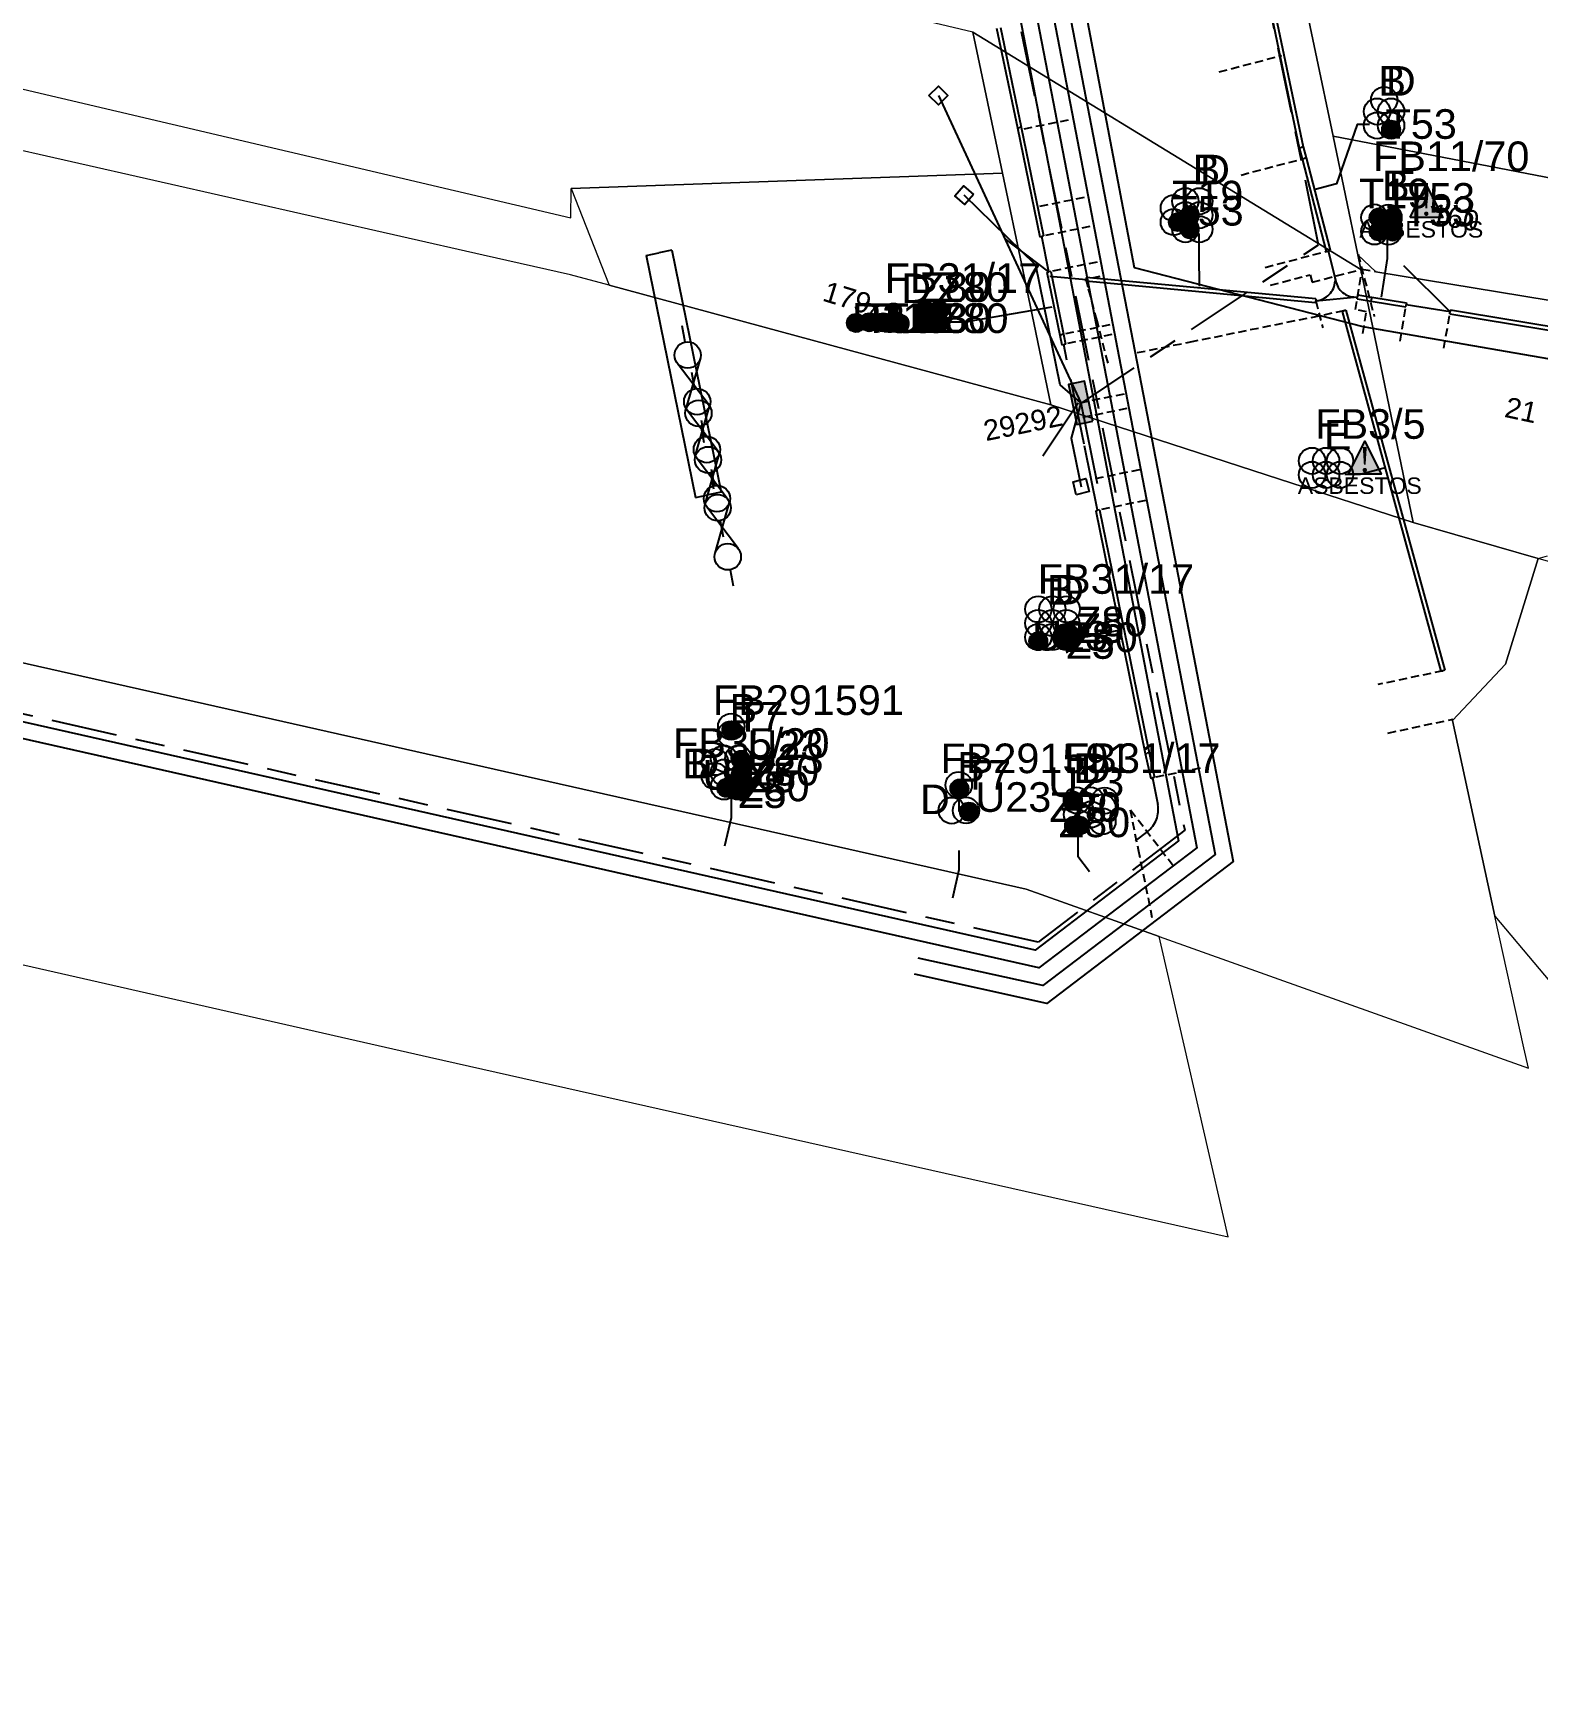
# Model space of a CAD drawing. Header units: metres. Extents: x 313711 to 315840, y 6256069 to 6257554.
# Drawn here: x 315133.4 to 315224.9, y 6256313 to 6256413.3 of the extents above; entities that cross this region are included whole.
import ezdxf
from ezdxf.enums import TextEntityAlignment as Align

# ---------------------------------------------------------------- set-up
doc = ezdxf.new("R2010")
doc.units = ezdxf.units.M
doc.linetypes.add('Cable Exist UG', pattern=[8.2, 4, -1.2, 1.8, -1.2])
doc.linetypes.add('DASHED', pattern=[0.75, 0.5, -0.25])
doc.layers.get('0').update_dxf_attribs({"color": 6})
for name, color, linetype in [('_User DUCT CONFIGS', 7, 'Continuous'), ('_User EARTHING', 7, 'Continuous'), ('Duct_SP_EXT', 7, 'Continuous'), ('Equip_LV_EXT', 7, 'Continuous'), ('Mains_HV_EXT', 7, 'Continuous'), ('Mains_LV_EXT', 7, 'Continuous'), ('Services_SP_EXT', 7, 'Continuous'), ('Sub_LV_EXT', 7, 'Continuous'), ('SupportsUG_SP_LV_EXT', 7, 'Continuous'), ('Trench_SP_EXT', 7, 'Continuous')]:
    doc.layers.add(name, color=color, linetype=linetype)
for name, color, linetype, lineweight in [('Cadastre Buildings_SP_EXT', 9, 'Continuous', 5), ('Cadastre Land Parcels_SP_EXT', 9, 'Continuous', 5), ('Cadastre Roads_SP_EXT', 9, 'Continuous', 5)]:
    doc.layers.add(name, color=color, linetype=linetype, lineweight=lineweight)
doc.layers.add('UNKNOWN_FEATURES', color=1, linetype='DASHED', plot=False)
doc.styles.add('iecARIAL', font='arial.ttf', dxfattribs={"height": 2})
doc.styles.add('iecNAME', font='times.ttf')
doc.styles.get("Standard").update_dxf_attribs({"font": 'arial.ttf'})
doc.linetypes.add('Cable P UG', pattern='A,6,-0.5,["P",Standard,S=1.7,R=0,X=0.5,Y=-1],-2.9', length=9.4)

# ---------------------------------------------------------------- blocks, each defined once
blk = doc.blocks.new('PILLAR_EXT')
blk.add_hatch(color=256).paths.add_polyline_path([(-2.475, 0.99), (-2.475, -0.99), (2.475, -0.99), (2.475, 0.99)])
blk.add_lwpolyline([(-2.475, -0.99), (2.475, -0.99), (2.475, 0.99), (-2.475, 0.99)], close=True)
at = {"style": 'iecARIAL', "flags": 8}
blk.add_attdef('ASSET_NUM', (1.5, 3.5), '', height=2.5, dxfattribs=at)
for tag, p, flags in [('OWNED_BY', (0, -0.2), 9), ('STATE', (0, -0.4), 9), ('SUPPORT_TYPE', (0, -0.6), 9), ('STREETNAME', (0, -1.8), 9), ('SUBURB', (0, -2), 1), ('USAGE', (0, -0.8), 9), ('LEGEND', (0, -1), 9), ('LOCATION', (0, -1.2), 9), ('NOTES', (0, -1.4), 9), ('PARENT', (0, -1.6), 9)]:
    blk.add_attdef(tag, p, '', height=0.2, dxfattribs=dict(flags=flags))
blk = doc.blocks.new('DUCT_EXT')
blk.add_circle((0, 0.8), 0.8)
at = {"flags": 1}
blk.add_attdef('Z', (0, 0), '', height=0.2, dxfattribs=at)
at = {"flags": 9}
for tag, p in [('DUCT_CODE', (0, 0)), ('XSECT_TYPE', (0, -0.2)), ('STATE', (0, -0.6)), ('FB_REFERENCE', (0, -0.4)), ('NOTES', (0, -0.8))]:
    blk.add_attdef(tag, text='', height=0.2, dxfattribs=at).set_placement(p, align=Align.MIDDLE_LEFT)
blk = doc.blocks.new('CCP_EXT')
at = {"flags": 9}
for tag, p in [('STATE', (0, -1.8)), ('USAGE', (0, -1.2)), ('LEGEND', (0, -1.4)), ('LIFE_SUPPORT', (0, -1.6)), ('NOTES', (0, -2))]:
    blk.add_attdef(tag, text='', height=0.2, dxfattribs=at).set_placement(p, align=Align.MIDDLE_LEFT)
blk.add_wipeout([(0, 0.57), (0.57, 0), (0, -0.57), (-0.57, 0)])
blk.add_lwpolyline([(-0.57, 0), (0, 0.57), (0.57, 0), (0, -0.57), (-0.57, 0)])
at = {"flags": 1}
blk.add_attdef('Z', (0, 0), '', height=0.2, dxfattribs=at)
at = {"flags": 9}
for tag, p in [('CCP_TYPE', (0, 0)), ('CONSTRUCTED_VOLTAGE', (0, -0.2)), ('OPERATING_VOLTAGE', (0, -0.6)), ('ORIENTATION', (0, -0.8)), ('OWNED_BY', (0, -1)), ('NO_PHASES', (0, -0.4))]:
    blk.add_attdef(tag, text='', height=0.2, dxfattribs=at).set_placement(p, align=Align.MIDDLE_LEFT)
blk = doc.blocks.new('WARNING_FEATURE_EXT')
h = blk.add_hatch(color=2)
h.dxf.hatch_style = 1
h.paths.add_polyline_path([(0, 1.99), (-0.99, 0), (1, 0)])
at = {"color": 18, "true_color": 0x000000}
blk.add_lwpolyline([(-0.99, 0), (0, 1.99), (1, 0)], close=True, dxfattribs=at)
at = {"color": 18, "true_color": 0x000000, "insert": (0, 0.87), "char_height": 1.5, "attachment_point": 5, "line_spacing_factor": 1.5, "style": 'iecNAME'}
blk.add_mtext_dynamic_manual_height_columns('!', width=1.5, gutter_width=4, heights=[0], dxfattribs=at)
at = {"color": 2, "flags": 1}
for tag, p in [('STATE', (1.19, 2.01)), ('HAZMAT_ID', (1.19, 0.72))]:
    blk.add_attdef(tag, p, '', height=0.8, dxfattribs=at)
at = {"color": 2}
blk.add_attdef('WARNING_TYPE', text='', height=1, dxfattribs=at).set_placement((-4.07, -1.22), (4.88, -1.22), align=Align.ALIGNED)
at = {"color": 2, "flags": 1}
blk.add_attdef('WARNING_DESC', text='', height=0.8, dxfattribs=at).set_placement((1.19, -0.56), align=Align.MIDDLE_CENTER)
blk = doc.blocks.new('CABLE_LARGE_EXT')
h = blk.add_hatch(color=256)
edge = h.paths.add_edge_path()
edge.add_arc((0, 0.55), 0.55, 0, 360)
blk.add_circle((0, 0.55), 0.55)
at = {"flags": 1}
blk.add_attdef('Z', (0, 0), '', height=0.2, dxfattribs=at)
at = {"flags": 9}
for tag, p in [('COND_CODE', (0, 0)), ('STATE', (0, -0.4)), ('XSECT_SIZE', (0, -0.6)), ('FB_REFERENCE', (0, -0.2)), ('NOTES', (0, -0.8))]:
    blk.add_attdef(tag, text='', height=0.2, dxfattribs=at).set_placement(p, align=Align.MIDDLE_LEFT)
blk = doc.blocks.new('LV_UG_DFUSE_CLOSED_EXT')
for points in [[(1, 0), (0, 0)], [(5.04, 0.73), (2.16, -0.72)], [(5.05, -0.71), (2.16, 0.72)], [(6.2, 0.01), (7.2, 0.01)]]:
    blk.add_lwpolyline(points)
for centre in [(1.8, 0), (5.4, 0.01)]:
    blk.add_circle(centre, 0.8)
at = {"flags": 9}
for tag, p in [('ACTUAL_STATUS', (0, 0)), ('CONSTRUCTED_VOLTAGE', (0, -0.2)), ('OPERATING_VOLTAGE', (0, -0.6)), ('ORIENTATION', (0, -0.8)), ('STATE', (0, -1)), ('NO_PHASES', (0, -0.4)), ('SWITCH_TYPE', (0, -1.2)), ('USAGE', (0, -1.4)), ('NOTES', (0, -1.6))]:
    blk.add_attdef(tag, text='', height=0.2, dxfattribs=at).set_placement(p, align=Align.MIDDLE_LEFT)
at = {"flags": 1}
blk.add_attdef('Z', (0, 0), '', height=0.2, dxfattribs=at)

msp = doc.modelspace()

# ---------------------------------------------------------------- linework, layer by layer
at = {"layer": '_User DUCT CONFIGS'}
for points in [[(315214.66, 6256407.73), (315213.91, 6256407.73), (315212.65, 6256404.11), (315211.35, 6256403.77)], [(315204.28, 6256401.09), (315204.28, 6256399.74), (315204.3, 6256397.9)], [(315215.74, 6256400.78), (315215.74, 6256399.58), (315215.36, 6256397.23)], [(315188.7, 6256395.72), (315190.08, 6256395.72), (315195.37, 6256396.64)], [(315213.15, 6256386.47), (315214.09, 6256386.47), (315215.54, 6256386.86)], [(315196.31, 6256375.6), (315196.13, 6256376.18)], [(315196.55, 6256376.61), (315197.54, 6256376.61), (315199.42, 6256376.99)], [(315175.86, 6256369.82), (315175.86, 6256369.13)], [(315175.86, 6256366.74), (315175.86, 6256365.59), (315175.47, 6256363.86)], [(315189.7, 6256366.66), (315189.7, 6256365.98)], [(315196.93, 6256364.42), (315196.93, 6256363.25), (315197.65, 6256362.32)], [(315196.93, 6256364.42), (315196.93, 6256363.25), (315197.65, 6256362.32)], [(315189.7, 6256363.59), (315189.7, 6256362.43), (315189.31, 6256360.7)]]:
    msp.add_lwpolyline(points, dxfattribs=at)
at = {"layer": 'Cadastre Land Parcels_SP_EXT', "linetype": 'Continuous'}
for points in [[(315224.04, 6256351.6), (315222.28, 6256359.61), (315219.7, 6256371.51), (315222.93, 6256374.92), (315224.9, 6256381.34), (315217.32, 6256383.53), (315209.18, 6256386.17), (315195.3, 6256390.68), (315168.45, 6256397.95), (315166.1, 6256398.58), (315160.8, 6256399.78), (315085.73, 6256416.81), (315061.76, 6256422.18), (315020.25, 6256431.47), (315002.59, 6256435.55), (314995.19, 6256406.21), (315000.79, 6256404.89), (315001.38, 6256404.75), (315013.11, 6256402), (315193.79, 6256361.25), (315201.88, 6256358.37), (315224.31, 6256350.38), (315224.04, 6256351.6)], [(315248.27, 6256400.11), (315212.44, 6256407.01), (315213.95, 6256399.81), (315215.04, 6256398.76), (315249.54, 6256393.1), (315248.27, 6256400.11)], [(315193.59, 6256398.88), (315192.36, 6256404.77), (315166.15, 6256403.83), (315168.45, 6256397.95), (315195.3, 6256390.68), (315193.59, 6256398.88)]]:
    msp.add_lwpolyline(points, close=True, dxfattribs=at)
for points in [[(315190.56, 6256413.33), (315214.14, 6256398.91), (315213.95, 6256399.81), (315213.95, 6256399.81), (315212.44, 6256407.01), (315207.09, 6256432.56)], [(315207.09, 6256432.56), (315212.44, 6256407.01), (315248.27, 6256400.11), (315249.54, 6256393.1), (315249.58, 6256393.1), (315252.95, 6256392.16), (315267.21, 6256388.93), (315268.53, 6256388.63), (315269.16, 6256388.48), (315279.86, 6256386.06), (315280.39, 6256387.64), (315284.81, 6256406.09), (315285.77, 6256406.94), (315286.51, 6256409.03), (315275.03, 6256412.85), (315274.7, 6256411.41), (315273.81, 6256411.61), (315272.96, 6256408.14), (315270.52, 6256408.2), (315270.52, 6256408.2), (315270.8, 6256419.99)], [(315249.54, 6256393.1), (315215.04, 6256398.76), (315213.95, 6256399.81), (315214.14, 6256398.91), (315217.32, 6256383.53), (315224.9, 6256381.34), (315225.48, 6256381.51)], [(315379.46, 6256322.08), (315320.02, 6256350.24), (315320.02, 6256350.24), (315308.83, 6256355.54), (315289.64, 6256364.69), (315264.44, 6256370.94), (315249.83, 6256374.57), (315238.89, 6256377.28), (315232.01, 6256379.13), (315232.05, 6256379.27), (315224.9, 6256381.34), (315222.93, 6256374.92), (315219.7, 6256371.51), (315222.28, 6256359.61), (315229.7, 6256350.78), (315231.66, 6256350.03), (315250.21, 6256342.93), (315266.02, 6256336.88), (315274.83, 6256333.18), (315288.79, 6256327.03), (315299.48, 6256322.11), (315312.39, 6256315.16), (315318.99, 6256309.91)]]:
    msp.add_lwpolyline(points, dxfattribs=at)
at = {"layer": 'Duct_SP_EXT'}
for p, q in [((315205.11, 6256431.65), (315210.39, 6256406.3)), ((315205.34, 6256431.7), (315210.62, 6256406.36)), ((315191.99, 6256413.57), (315193.26, 6256407.51)), ((315192.23, 6256413.62), (315193.5, 6256407.56)), ((315193.26, 6256407.51), (315193.38, 6256407.54)), ((315193.26, 6256407.51), (315194.62, 6256400.9)), ((315193.5, 6256407.56), (315193.38, 6256407.54)), ((315193.5, 6256407.56), (315194.85, 6256400.95)), ((315210.39, 6256406.3), (315210.5, 6256406.33)), ((315210.39, 6256406.3), (315210.56, 6256405.63)), ((315210.62, 6256406.36), (315210.5, 6256406.33)), ((315210.62, 6256406.36), (315210.8, 6256405.69)), ((315210.56, 6256405.63), (315210.68, 6256405.66)), ((315210.56, 6256405.63), (315210.68, 6256405.66)), ((315210.56, 6256405.63), (315212.03, 6256400.01)), ((315210.8, 6256405.69), (315210.68, 6256405.66)), ((315210.8, 6256405.69), (315210.68, 6256405.66)), ((315210.8, 6256405.69), (315212.26, 6256400.08)), ((315194.62, 6256400.9), (315194.74, 6256400.92)), ((315194.85, 6256400.95), (315194.74, 6256400.92)), ((315212.03, 6256400.01), (315212.15, 6256400.04)), ((315212.26, 6256400.08), (315212.15, 6256400.04)), ((315195.06, 6256398.74), (315195.18, 6256398.77)), ((315195.06, 6256398.74), (315195.84, 6256394.92)), ((315195.3, 6256398.79), (315195.18, 6256398.77)), ((315195.3, 6256398.79), (315196.07, 6256394.97)), ((315197.43, 6256398.19), (315197.44, 6256398.31)), ((315211.38, 6256396.89), (315197.43, 6256398.19)), ((315197.45, 6256398.43), (315197.44, 6256398.31)), ((315211.4, 6256397.12), (315197.45, 6256398.43)), ((315211.4, 6256397.12), (315211.39, 6256397.01)), ((315213.9, 6256397.13), (315213.92, 6256397.25)), ((315213.9, 6256397.13), (315214.76, 6256396.99)), ((315213.94, 6256397.37), (315213.92, 6256397.25)), ((315213.94, 6256397.37), (315214.8, 6256397.23)), ((315214.76, 6256396.99), (315214.78, 6256397.11)), ((315214.8, 6256397.23), (315214.78, 6256397.11)), ((315214.8, 6256397.23), (315216.9, 6256396.88)), ((315211.38, 6256396.89), (315211.39, 6256397.01)), ((315212.99, 6256396.36), (315213.1, 6256396.4)), ((315212.99, 6256396.36), (315219, 6256374.49)), ((315213.22, 6256396.43), (315213.1, 6256396.4)), ((315213.22, 6256396.43), (315219.24, 6256374.55)), ((315214.76, 6256396.99), (315216.86, 6256396.65)), ((315216.86, 6256396.65), (315216.88, 6256396.76)), ((315216.9, 6256396.88), (315216.88, 6256396.76)), ((315219.53, 6256396.21), (315219.55, 6256396.33)), ((315219.53, 6256396.21), (315235.19, 6256393.64)), ((315219.57, 6256396.45), (315219.55, 6256396.33)), ((315219.57, 6256396.45), (315235.23, 6256393.87)), ((315195.84, 6256394.92), (315195.96, 6256394.95)), ((315195.84, 6256394.92), (315195.96, 6256394.33)), ((315196.07, 6256394.97), (315195.96, 6256394.95)), ((315195.96, 6256394.33), (315196.08, 6256394.36)), ((315196.07, 6256394.97), (315196.19, 6256394.38)), ((315196.19, 6256394.38), (315196.08, 6256394.36)), ((315198.02, 6256384.25), (315198.13, 6256384.28)), ((315198.02, 6256384.25), (315201.02, 6256369.49)), ((315198.25, 6256384.3), (315198.13, 6256384.28)), ((315198.25, 6256384.3), (315201.26, 6256369.54)), ((315219, 6256374.49), (315219.12, 6256374.52)), ((315219.24, 6256374.55), (315219.12, 6256374.52)), ((315201.02, 6256369.49), (315201.14, 6256369.52)), ((315201.02, 6256369.49), (315201.37, 6256367.98)), ((315201.26, 6256369.54), (315201.14, 6256369.52)), ((315201.26, 6256369.54), (315201.6, 6256368.03)), ((315201.37, 6256367.98), (315201.48, 6256368.01)), ((315201.6, 6256368.03), (315201.48, 6256368.01))]:
    msp.add_line(p, q, dxfattribs=at)
at = {"layer": 'Mains_HV_EXT', "linetype": 'Cable P UG'}
for points in [[(315191.24, 6256441.36), (315198.54, 6256403.56)], [(315194.15, 6256431.69), (315200.36, 6256399.04), (315214.25, 6256395.44), (315214.25, 6256395.44), (315249.22, 6256389.39)], [(315196.58, 6256403.13), (315199.06, 6256390.28)], [(315197.56, 6256403.34), (315200.04, 6256390.48)], [(315198.54, 6256403.56), (315201.02, 6256390.71)], [(315195.59, 6256402.94), (315198.07, 6256390.07)]]:
    msp.add_lwpolyline(points, dxfattribs=at)
at = {"layer": 'Mains_LV_EXT', "linetype": 'Cable Exist UG'}
msp.add_lwpolyline([(315197.03, 6256390.71), (315211.56, 6256400.41), (315202.69, 6256443.76), (315200.28, 6256455.3), (315199.43, 6256459.35), (315198.72, 6256462.72), (315194.61, 6256482.35), (315194.17, 6256485.56), (315194.09, 6256488.81), (315194.26, 6256492.02), (315194.68, 6256495.23), (315195.38, 6256498.33), (315195.7, 6256499.62), (315215.68, 6256494.67), (315217.42, 6256498.36)], dxfattribs=at)
at = {"layer": 'Sub_LV_EXT'}
for p, q in [((315172.27, 6256400.08), (315171.48, 6256399.92)), ((315172.27, 6256400.08), (315175.26, 6256385.38)), ((315170.7, 6256399.76), (315171.48, 6256399.92)), ((315170.7, 6256399.76), (315173.7, 6256385.06)), ((315173.7, 6256385.06), (315174.48, 6256385.22)), ((315175.26, 6256385.38), (315174.48, 6256385.22))]:
    msp.add_line(p, q, dxfattribs=at)
at = {"layer": 'Trench_SP_EXT', "linetype": 'Cable Exist UG'}
for points in [[(315195.18, 6256398.77), (315192.49, 6256400.79)], [(315195.18, 6256398.77), (315194.74, 6256400.92)], [(315219.55, 6256396.33), (315216.75, 6256399.13)], [(315195.23, 6256398.51), (315197.44, 6256398.31)], [(315195.23, 6256398.51), (315197.44, 6256398.31)], [(315211.39, 6256397.01), (315213.92, 6256397.24)], [(315219.55, 6256396.33), (315216.88, 6256396.76)], [(315197.31, 6256388.3), (315196.08, 6256394.36)], [(315196.95, 6256390.78), (315194.81, 6256387.56)]]:
    msp.add_lwpolyline(points, dxfattribs=at)
for points in [[(315212.15, 6256400.04), (315212.64, 6256398.12), (315212.64, 6256398.12, 0.369272), (315213.9, 6256397.24), (315213.9, 6256397.24), (315213.92, 6256397.24)], [(315212.55, 6256398.48), (315212.57, 6256398.21), (315212.57, 6256398.21, -0.374064), (315211.41, 6256397.01), (315211.41, 6256397.01), (315211.39, 6256397.01)], [(315201.48, 6256368.01), (315201.79, 6256366.4), (315201.79, 6256366.4, -0.283843), (315201.16, 6256364.75), (315201.16, 6256364.75), (315200.42, 6256364.19)]]:
    msp.add_lwpolyline(points, format="xyb", dxfattribs=at)
at = {"layer": 'UNKNOWN_FEATURES'}
for points in [[(315205.53, 6256410.92), (315209.34, 6256411.92)], [(315196.35, 6256407.99), (315193.41, 6256407.39)], [(315206.85, 6256404.65), (315210.68, 6256405.66)], [(315197.31, 6256403.28), (315194.37, 6256402.69)], [(315197.67, 6256401.52), (315194.74, 6256400.92)], [(315198.1, 6256399.36), (315195.18, 6256398.77)], [(315208.32, 6256399.04), (315212.15, 6256400.04)], [(315213.96, 6256399.83), (315214.95, 6256396.05)], [(315198.28, 6256398.48), (315197.44, 6256398.31)], [(315198.77, 6256393.22), (315198.1, 6256395.79), (315197.57, 6256397.81), (315197.44, 6256398.31)], [(315208.64, 6256397.95), (315211.05, 6256398.59), (315211.18, 6256398.14), (315214.2, 6256398.93)], [(315214.25, 6256395.02), (315214.47, 6256396.34), (315213.8, 6256396.47), (315214.2, 6256398.93), (315215.05, 6256398.79)], [(315213.1, 6256396.4), (315211.58, 6256396.08), (315203.96, 6256394.53), (315200.35, 6256393.8)], [(315211.39, 6256397.01), (315211.82, 6256395.36)], [(315216.52, 6256394.55), (315216.88, 6256396.76)], [(315219.18, 6256394.12), (315219.55, 6256396.33)], [(315198.88, 6256395.54), (315195.96, 6256394.95)], [(315199, 6256394.95), (315196.08, 6256394.36)], [(315199.74, 6256391.34), (315196.81, 6256390.74)], [(315199.92, 6256390.46), (315196.99, 6256389.86)], [(315219.12, 6256374.52), (315215.16, 6256373.68)], [(315215.78, 6256370.74), (315219.74, 6256371.58)], [(315204.37, 6256368.6), (315201.48, 6256368.01)], [(315200.11, 6256366.08), (315200.6, 6256363.66), (315201.44, 6256359.53)], [(315202.72, 6256362.67), (315200.11, 6256366.08)]]:
    msp.add_lwpolyline(points, dxfattribs=at)

# ---------------------------------------------------------------- block references
at = {"layer": '_User DUCT CONFIGS'}
for name, p in [('DUCT_EXT', (315215.12, 6256407.71)), ('DUCT_EXT', (315215.55, 6256408.41)), ('DUCT_EXT', (315215.97, 6256407.71)), ('DUCT_EXT', (315215.12, 6256406.86)), ('DUCT_EXT', (315215.97, 6256406.86)), ('CABLE_LARGE_EXT', (315215.97, 6256406.86)), ('CABLE_LARGE_EXT', (315183.45, 6256395.11)), ('CABLE_LARGE_EXT', (315184.26, 6256395.15)), ('DUCT_EXT', (315185.11, 6256395.15)), ('CABLE_LARGE_EXT', (315185.11, 6256395.15)), ('CABLE_LARGE_EXT', (315185.96, 6256395.15)), ('CABLE_LARGE_EXT', (315187.65, 6256395.91)), ('CABLE_LARGE_EXT', (315187.65, 6256395.15)), ('CABLE_LARGE_EXT', (315188.5, 6256395.15)), ('CABLE_LARGE_EXT', (315188.51, 6256395.9)), ('DUCT_EXT', (315211.17, 6256386.48)), ('DUCT_EXT', (315212.02, 6256386.48)), ('DUCT_EXT', (315212.87, 6256386.48)), ('DUCT_EXT', (315211.17, 6256385.63)), ('DUCT_EXT', (315212.02, 6256385.63)), ('DUCT_EXT', (315212.87, 6256385.63)), ('DUCT_EXT', (315194.54, 6256377.46)), ('DUCT_EXT', (315195.39, 6256377.46)), ('DUCT_EXT', (315196.25, 6256377.46)), ('DUCT_EXT', (315194.53, 6256376.62)), ('DUCT_EXT', (315195.38, 6256376.62)), ('DUCT_EXT', (315196.24, 6256376.62)), ('DUCT_EXT', (315194.53, 6256375.77)), ('DUCT_EXT', (315195.38, 6256375.77)), ('DUCT_EXT', (315196.24, 6256375.77)), ('CABLE_LARGE_EXT', (315196.07, 6256376.17)), ('CABLE_LARGE_EXT', (315196.42, 6256376.17)), ('CABLE_LARGE_EXT', (315194.53, 6256375.77)), ('CABLE_LARGE_EXT', (315196.07, 6256375.84)), ('CABLE_LARGE_EXT', (315196.42, 6256375.84)), ('DUCT_EXT', (315175.86, 6256369.86)), ('DUCT_EXT', (315175.87, 6256370.33)), ('CABLE_LARGE_EXT', (315175.89, 6256370.36)), ('DUCT_EXT', (315174.89, 6256368.17)), ('DUCT_EXT', (315175.43, 6256368.39)), ('DUCT_EXT', (315175.44, 6256367.54)), ('DUCT_EXT', (315176.29, 6256367.54)), ('DUCT_EXT', (315176.3, 6256368.39)), ('CABLE_LARGE_EXT', (315176.47, 6256368.56)), ('DUCT_EXT', (315174.88, 6256367.32)), ('DUCT_EXT', (315175.44, 6256366.69)), ('DUCT_EXT', (315176.29, 6256366.69)), ('CABLE_LARGE_EXT', (315176.12, 6256367.09)), ('CABLE_LARGE_EXT', (315176.47, 6256367.72)), ('CABLE_LARGE_EXT', (315176.47, 6256367.1)), ('DUCT_EXT', (315189.7, 6256366.78)), ('CABLE_LARGE_EXT', (315175.57, 6256366.86)), ('CABLE_LARGE_EXT', (315176.12, 6256366.77)), ('CABLE_LARGE_EXT', (315176.47, 6256366.77)), ('CABLE_LARGE_EXT', (315189.74, 6256366.82)), ('DUCT_EXT', (315189.27, 6256365.23)), ('DUCT_EXT', (315190.14, 6256365.24)), ('CABLE_LARGE_EXT', (315190.32, 6256365.41))]:
    msp.add_blockref(name, p, dxfattribs=at)
for name, p, rotation in [('DUCT_EXT', (315203.57, 6256402.64), 90.03043036188515), ('DUCT_EXT', (315204.27, 6256403.06), 90.03043036188515), ('DUCT_EXT', (315205.12, 6256403.06), 90.03043036188515), ('DUCT_EXT', (315203.57, 6256401.79), 90.03043036188515), ('CABLE_LARGE_EXT', (315203.57, 6256401.79), 90.03043036188515), ('DUCT_EXT', (315204.27, 6256402.21), 90.03043036188515), ('DUCT_EXT', (315204.27, 6256401.36), 90.03043036188515), ('CABLE_LARGE_EXT', (315204.27, 6256402.21), 90.03043036188515), ('DUCT_EXT', (315205.12, 6256402.21), 90.03043036188515), ('DUCT_EXT', (315205.12, 6256401.36), 90.03043036188515), ('DUCT_EXT', (315215.76, 6256402.07), 89.92057591336805), ('CABLE_LARGE_EXT', (315215.76, 6256402.07), 89.92057591336805), ('DUCT_EXT', (315216.61, 6256402.06), 89.92057591336805), ('CABLE_LARGE_EXT', (315216.61, 6256402.06), 89.92057591336805), ('CABLE_LARGE_EXT', (315204.27, 6256401.36), 90.03043036188515), ('DUCT_EXT', (315215.76, 6256401.22), 89.92057591336805), ('DUCT_EXT', (315215.76, 6256401.22), 89.92057591336805), ('CABLE_LARGE_EXT', (315215.76, 6256401.22), 89.92057591336805), ('DUCT_EXT', (315216.61, 6256401.21), 89.92057591336805), ('CABLE_LARGE_EXT', (315216.61, 6256401.21), 89.92057591336805), ('CABLE_LARGE_EXT', (315196.08, 6256366.64), 269.9533473016083), ('DUCT_EXT', (315196.08, 6256366.64), 269.9533473016083), ('DUCT_EXT', (315196.93, 6256366.64), 269.9533473016083), ('DUCT_EXT', (315197.63, 6256366.21), 269.9533473016083), ('DUCT_EXT', (315197.77, 6256366.63), 269.9533473016083), ('DUCT_EXT', (315196.08, 6256365.79), 269.9533473016083), ('DUCT_EXT', (315196.93, 6256365.79), 269.9533473016083), ('DUCT_EXT', (315197.63, 6256365.37), 269.9533473016083), ('CABLE_LARGE_EXT', (315196.16, 6256365.11), 269.9533473016083), ('CABLE_LARGE_EXT', (315196.48, 6256365.11), 269.9533473016083)]:
    msp.add_blockref(name, p, dxfattribs=dict(at, rotation=rotation))
at = {"layer": '_User EARTHING'}
ref = msp.add_blockref('WARNING_FEATURE_EXT', (315218.11, 6256402.06), dxfattribs=at)
ref.add_attrib('WARNING_TYPE', 'ASBESTOS', (315214.04, 6256400.85), dxfattribs={"layer": '0', "color": 2, "height": 1})
ref = msp.add_blockref('WARNING_FEATURE_EXT', (315214.37, 6256386.48), dxfattribs=at)
ref.add_attrib('WARNING_TYPE', 'ASBESTOS', (315210.3, 6256385.27), dxfattribs={"layer": '0', "color": 2, "height": 1})
at = {"layer": 'Equip_LV_EXT', "rotation": 280.3856681692324}
for p in [(315172.9, 6256395.48), (315173.48, 6256392.65), (315174.07, 6256389.74), (315174.68, 6256386.76)]:
    msp.add_blockref('LV_UG_DFUSE_CLOSED_EXT', p, dxfattribs=at)
at = {"layer": 'SupportsUG_SP_LV_EXT'}
ref = msp.add_blockref('PILLAR_EXT', (315197.11, 6256390.81), dxfattribs=dict(at, xscale=0.5, yscale=0.5, zscale=0.5, rotation=101.5749045603698))
ref.add_attrib('ASSET_NUM', '29292', dxfattribs={"layer": '0', "height": 1.25, "rotation": 11.5749, "style": 'iecARIAL'}).set_placement((315195.98, 6256390.06), align=Align.MIDDLE_RIGHT)

# ---------------------------------------------------------------- texts
at = {"layer": '_User DUCT CONFIGS'}
for s, p in [('B', (315215.2, 6256409.47)), ('D', (315215.65, 6256409.47)), ('T53', (315215.63, 6256406.85)), ('FB11/70', (315214.87, 6256404.89)), ('B', (315203.91, 6256404.08)), ('D', (315204.36, 6256404.08)), ('T19', (315202.66, 6256402.5)), ('T19', (315214.02, 6256402.63)), ('B', (315215.42, 6256403.12)), ('E', (315215.81, 6256403.12)), ('T53', (315216.74, 6256402.36)), ('T53', (315202.68, 6256401.58)), ('T53', (315216.74, 6256401.53)), ('FB31/17', (315185.2, 6256397.49)), ('D', (315186.21, 6256396.87)), ('Z80', (315187.31, 6256396.94)), ('Z80', (315188.41, 6256396.94)), ('R2', (315183.21, 6256395.07)), ('T53', (315183.89, 6256395.05)), ('T19', (315184.74, 6256395.05)), ('U23', (315185.59, 6256395.05)), ('Z80', (315187.32, 6256395.05)), ('Z80', (315188.39, 6256395.05)), ('FB3/5', (315211.36, 6256388.62)), ('E', (315211.89, 6256387.97)), ('FB31/17', (315194.5, 6256379.2)), ('B', (315195.05, 6256378.55)), ('D', (315195.5, 6256378.55)), ('Z5', (315196.82, 6256376.22)), ('Z80', (315196.83, 6256376.62)), ('U23', (315194.16, 6256375.75)), ('Z80', (315196.24, 6256375.66)), ('Z5', (315196.24, 6256375.25)), ('FB291591', (315174.76, 6256371.84)), ('B', (315175.77, 6256371.32)), ('T7', (315176.12, 6256370.83)), ('FB35/20', (315172.34, 6256369.23)), ('U23', (315176.86, 6256369.1)), ('U23', (315176.87, 6256368.27)), ('FB291591', (315188.59, 6256368.3)), ('FB31/17', (315196.1, 6256368.31)), ('B', (315172.89, 6256367.99)), ('D', (315173.34, 6256367.98)), ('U86', (315174.13, 6256367.29)), ('Z80', (315176.88, 6256367.55)), ('B', (315189.6, 6256367.78)), ('T7', (315189.95, 6256367.29)), ('B', (315196.66, 6256367.7)), ('D', (315197.11, 6256367.7)), ('Z80', (315176.3, 6256366.59)), ('Z5', (315176.88, 6256367.14)), ('U23', (315195.14, 6256366.86)), ('Z5', (315176.3, 6256366.18)), ('D', (315187.34, 6256365.81)), ('U23', (315190.71, 6256365.95)), ('Z80', (315195.2, 6256365.34)), ('Z80', (315195.78, 6256364.41))]:
    msp.add_text(s, height=1.8, dxfattribs=at).set_placement(p)
at = {"layer": 'Cadastre Land Parcels_SP_EXT'}
for s, rotation, p in [('160', 350.1913, (315218.32, 6256401.7)), ('179', 342.8624, (315181.35, 6256397.03)), ('21', 347.8874, (315222.8, 6256389.96))]:
    msp.add_text(s, height=1.25, rotation=rotation, dxfattribs=at).set_placement(p)

# ---------------------------------------------------------------- next in the draw order: block references
at = {"layer": 'Services_SP_EXT'}
msp.add_blockref('CCP_EXT', (315188.46, 6256409.49), dxfattribs=at)
for p, rotation in [((315190.02, 6256403.42), 184.0771195308462), ((315197.13, 6256385.71), 59.05690150405437)]:
    msp.add_blockref('CCP_EXT', p, dxfattribs=dict(at, rotation=rotation))

# ---------------------------------------------------------------- next in the draw order: linework, layer by layer
at = {"layer": 'Cadastre Buildings_SP_EXT', "linetype": 'Continuous'}
msp.add_lwpolyline([(315190.56, 6256413.33), (315093.67, 6256436.29), (315092.57, 6256431.85), (315089.6, 6256432.54), (315087.87, 6256425.48), (315086.7, 6256420.72), (315166.13, 6256402.05), (315166.15, 6256403.83), (315192.36, 6256404.77), (315190.56, 6256413.33)], close=True, dxfattribs=at)
at = {"layer": 'Cadastre Roads_SP_EXT', "linetype": 'Continuous'}
for points in [[(315214.14, 6256398.91), (315190.56, 6256413.33), (315192.36, 6256404.77), (315193.59, 6256398.88), (315195.3, 6256390.68), (315209.18, 6256386.17), (315217.32, 6256383.53), (315214.14, 6256398.91)], [(315203.11, 6256353), (315201.88, 6256358.37), (315193.79, 6256361.25), (315013.11, 6256402), (315015.81, 6256390.34), (315017.62, 6256382.53), (315074.21, 6256369.87), (315088.93, 6256366.52), (315100.07, 6256364.04), (315133.39, 6256356.54), (315157.54, 6256351.05), (315206.06, 6256340.13), (315203.11, 6256353)]]:
    msp.add_lwpolyline(points, close=True, dxfattribs=at)
at = {"layer": 'Mains_HV_EXT', "linetype": 'Cable P UG'}
for points in [[(315329, 6256476.09), (315324.46, 6256468.2), (315323.02, 6256467.33), (315321.06, 6256466.16), (315317.3, 6256466.1), (315288.07, 6256473.42), (315280.32, 6256442.66), (315258.23, 6256451.08), (315198.58, 6256464.14), (315188.11, 6256441.75), (315188.11, 6256441.75), (315195.59, 6256402.94)], [(315329.92, 6256471.83), (315326.69, 6256466.04), (315324.56, 6256464.76), (315321.91, 6256463.17), (315316.96, 6256463.09), (315290.24, 6256469.78), (315282.65, 6256439.63), (315257.66, 6256449.15), (315199.71, 6256461.84), (315190.2, 6256441.49), (315197.56, 6256403.34)], [(315189.16, 6256441.62), (315196.58, 6256403.13)], [(315198.07, 6256390.07), (315203.06, 6256364.18), (315203.06, 6256364.18), (315194.34, 6256357.54), (315100.19, 6256378.77), (315095.93, 6256361.31)], [(315199.06, 6256390.28), (315204.17, 6256363.77), (315194.57, 6256356.46), (315100.89, 6256377.59), (315096.94, 6256361.07)], [(315201.02, 6256390.71), (315206.37, 6256362.94), (315195.05, 6256354.31), (315187, 6256356.08)], [(315200.04, 6256390.48), (315205.27, 6256363.35), (315194.81, 6256355.39), (315187.23, 6256357.06)]]:
    msp.add_lwpolyline(points, dxfattribs=at)
at = {"layer": 'Mains_HV_EXT', "linetype": 'Cable Exist UG'}
msp.add_lwpolyline([(315188.56, 6256437.48), (315203.43, 6256364.84), (315194.52, 6256358.02), (315107.48, 6256377.6)], dxfattribs=at)
at = {"layer": 'Services_SP_EXT'}
for points in [[(315188.46, 6256409.49), (315197.11, 6256390.81)], [(315197.11, 6256390.81), (315195.87, 6256391.9), (315194.38, 6256399.18), (315190.02, 6256403.42)], [(315197.11, 6256390.81), (315196.53, 6256388.65), (315197.13, 6256385.71)], [(315197.11, 6256390.81), (315198.11, 6256385.91)]]:
    msp.add_lwpolyline(points, dxfattribs=at)
at = {"layer": 'Trench_SP_EXT', "linetype": 'Cable Exist UG'}
msp.add_lwpolyline([(315198.13, 6256384.28), (315197.31, 6256388.3)], dxfattribs=at)
at = {"layer": 'UNKNOWN_FEATURES'}
for points in [[(315200.68, 6256386.74), (315197.75, 6256386.14)], [(315201.06, 6256384.87), (315198.13, 6256384.28)]]:
    msp.add_lwpolyline(points, dxfattribs=at)

doc.saveas('drawing.dxf')
